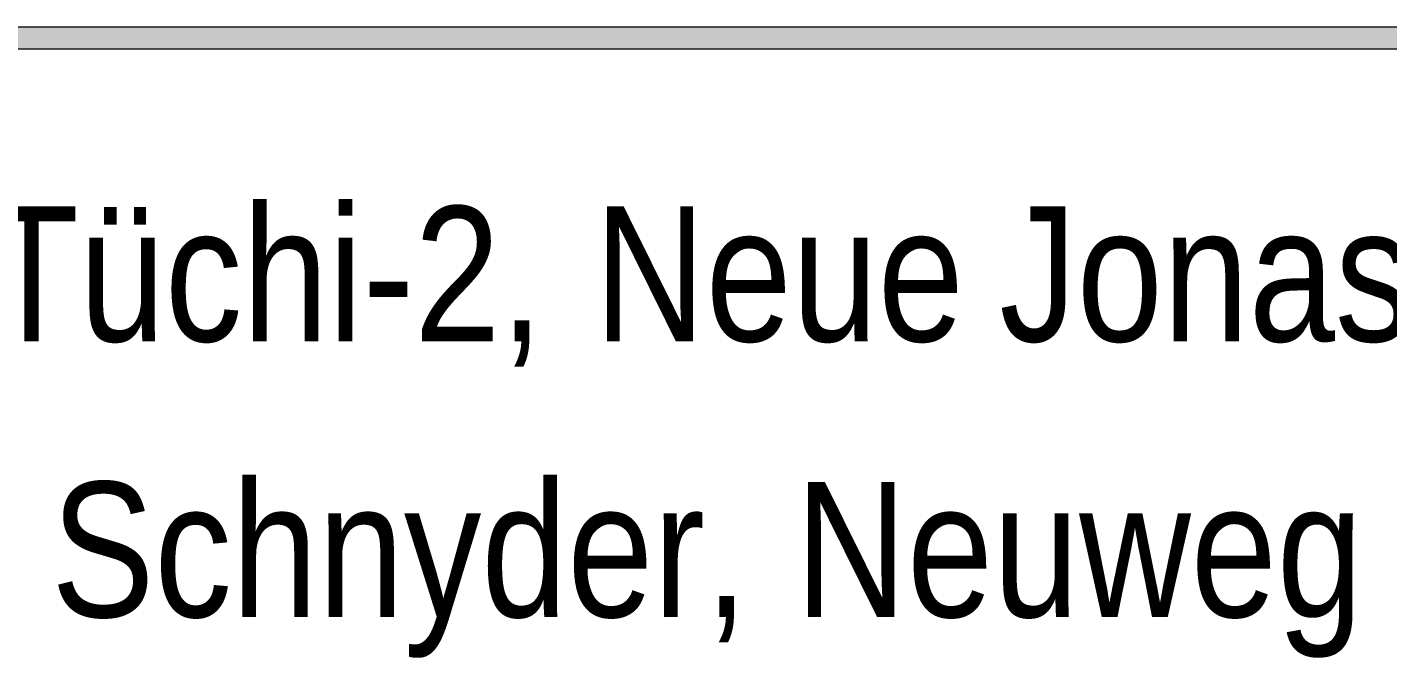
# Model space of a CAD drawing. Extents: x 885 to 2021, y 330 to 1122.
# Drawn here: x 1760.42 to 1785.6, y 622.5 to 634.17 of the extents above; entities that cross this region are included whole.
import ezdxf

# ---------------------------------------------------------------- set-up
doc = ezdxf.new("R2010")
doc.units = 0
doc.layers.get('0').update_dxf_attribs({"lineweight": 18})
doc.layers.add('P11_Plankopf_Ausführung_AF_4_800 Plankopf', color=7, linetype='Continuous', lineweight=25)
doc.styles.get("Standard").update_dxf_attribs({"font": 'arial.ttf'})

# ---------------------------------------------------------------- blocks, each defined once
blk = doc.blocks.new('Referenz-A0T8DI3SAL', base_point=(1729.784, 502.065))
at = {"layer": 'P11_Plankopf_Ausführung_AF_4_800 Plankopf', "color": 0, "linetype": 'Continuous', "lineweight": 13, "ltscale": 16.9}
for p, q in [((1928.133, 634.17), (1730.133, 634.17)), ((1730.133, 633.77), (1928.133, 633.77))]:
    blk.add_line(p, q, dxfattribs=at)
at = {"layer": 'P11_Plankopf_Ausführung_AF_4_800 Plankopf', "color": 0, "linetype": 'Continuous', "lineweight": 0, "ltscale": 0.0169}
for points in [[(1730.133, 633.77), (1928.133, 633.77), (1730.133, 634.17)], [(1928.133, 633.77), (1928.133, 634.17), (1730.133, 634.17)]]:
    blk.add_solid(points, dxfattribs=at)
at = {"layer": 'P11_Plankopf_Ausführung_AF_4_800 Plankopf', "color": 0, "linetype": 'Continuous', "lineweight": 13, "ltscale": 0.0169, "char_height": 2.5, "attachment_point": 1}
for s, insert in [('{\\fArial Narrow;Tüchi-2,}', (1759.623, 630.856)), ('{\\fArial Narrow;Neue}', (1770.909, 630.856)), ('{\\fArial Narrow;Jonastrasse,}', (1778.41, 630.856)), ('{\\fArial Narrow;Schnyder,}', (1760.861, 625.755)), ('{\\fArial Narrow;Neuweg}', (1774.634, 625.755))]:
    blk.add_mtext(s, dxfattribs=dict(at, insert=insert))

msp = doc.modelspace()

# ---------------------------------------------------------------- block references
at = {"color": 8, "lineweight": 25, "ltscale": 0.25, "true_color": 0x808080}
msp.add_blockref('Referenz-A0T8DI3SAL', (1729.784, 502.065), dxfattribs=at)

doc.saveas('drawing.dxf')
